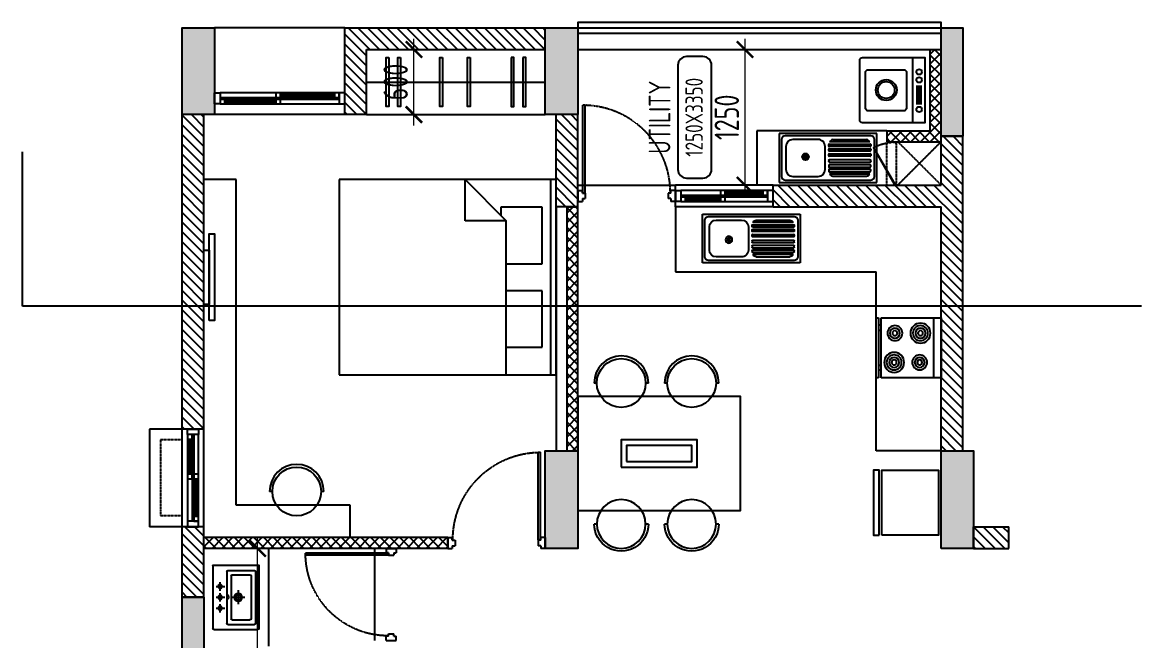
# Model space of a CAD drawing. Header units: millimetres. Extents: x -184691 to 158232, y -112569 to 33289.
# Drawn here: x 124164 to 134487, y -17061 to -11361 of the extents above; entities that cross this region are included whole.
import ezdxf
from ezdxf.enums import TextEntityAlignment as Align

# ---------------------------------------------------------------- set-up
doc = ezdxf.new("R2010")
doc.units = ezdxf.units.MM
doc.header["$LTSCALE"] = 10
doc.header["$PDMODE"] = 35
doc.header["$PDSIZE"] = 500
doc.linetypes.add('DASHED', pattern=[19.05, 12.7, -6.35])
doc.linetypes.add('HIDDEN', pattern=[9.525, 6.35, -3.175])
for name, color, linetype in [('07--DIM-1', 1, 'Continuous'), ('A--BLOCKWALL-1', 9, 'Continuous'), ('A--BLOCKWALL-2', 2, 'Continuous'), ('A--BLOCKWALL-3', 3, 'Continuous'), ('A--BLOCKWALL-HATCH', 8, 'Continuous'), ('A--CONCRETE-1', 9, 'Continuous'), ('A--CONCRETE-HID', 9, 'HIDDEN'), ('A--DOWN', 34, 'Continuous'), ('A--FIXTURE-0', 8, 'Continuous'), ('A--FURNITURE-0', 253, 'Continuous'), ('A--FURNITURE-1', 9, 'Continuous'), ('A--GLAZING-0', 181, 'Continuous'), ('A--HANDRAIL-1', 9, 'Continuous'), ('A--HATCH-1', 8, 'Continuous'), ('A--SANITARY-0', 253, 'Continuous'), ('A--SHAFT-HIDDEN', 9, 'HIDDEN'), ('A--SPACENUMBER', 2, 'Continuous'), ('A--SPACENUMBER-1', 8, 'Continuous'), ('A--SPACEREF', 3, 'Continuous'), ('A--Stucture', 9, 'Continuous'), ('A--TILING-1', 8, 'Continuous'), ('Typical floor Column Centre line$0$X-3rd Floor Column$0$A--COL250', 250, 'Continuous'), ('Typical floor Column Centre line$0$X-3rd Floor Column$0$A--CONCRETE-4', 4, 'Continuous')]:
    doc.layers.add(name, color=color, linetype=linetype)
doc.styles.add('ISO', font='isocp2.shx', dxfattribs={"width": 0.8})
doc.dimstyles.new('A-DIM-100', dxfattribs={"dimscale": 100, "dimtxt": 2.25, "dimasz": 1.5, "dimexe": 1, "dimexo": 0.5, "dimgap": 0, "dimtad": 0, "dimdec": 0, "dimzin": 12, "dimdsep": 46, "dimtxsty": 'ISO', "dimblk": 'ARCHTICK', "dimcen": 1, "dimdle": 1, "dimclrd": 8, "dimclre": 8, "dimclrt": 256, "dimadec": 0, "dimazin": 3, "dimtfac": 1, "dimtdec": 0, "dimtmove": 1, "dimatfit": 2, "dimfxl": 1, "dimtvp": 0.75, "dimtolj": 1, "dimtzin": 12, "dimlwd": 18, "dimlwe": 18, "dimarcsym": 0})
pattern_1 = [(135, (139537.39, -19110.71), (-44.90128, -44.90128), [])]
pattern_2 = [(135, (139537.39, -19110.71), (-44.90128, -44.90128), []), (225, (139537.39, -19110.71), (44.90128, -44.90128), [])]

# ---------------------------------------------------------------- blocks, each defined once
blk = doc.blocks.new('A$C542B73FF')
at = {"layer": 'A--FURNITURE-0'}
for points in [[(-400, 50), (400, 50), (400, 100), (-400, 100)], [(-250, 0), (250, 0), (250, 50), (-250, 50)]]:
    blk.add_lwpolyline(points, close=True, dxfattribs=at)
blk = doc.blocks.new('A$C7FA855F9')
at = {"layer": 'A--FURNITURE-0', "linetype": 'Continuous'}
for p, q in [((900, 2000), (-900, 2000)), ((-900, 2000), (-900, 0)), ((900, 0), (900, 2000)), ((900, 840), (520, 460)), ((520, 840), (900, 840)), ((520, 460), (520, 840)), ((-900, 460), (520, 460)), ((-645, 460), (-645, 130)), ((-125, 130), (-125, 460)), ((125, 460), (125, 130)), ((645, 510), (570, 510)), ((645, 130), (645, 510)), ((-645, 130), (-125, 130)), ((125, 130), (645, 130)), ((-900, 50), (900, 50)), ((-900, 0), (900, 0))]:
    blk.add_line(p, q, dxfattribs=at)
blk = doc.blocks.new('A$C337B3EF4')
for p, q in [((0, 225), (0, 250)), ((0, -250), (0, -225))]:
    blk.add_line(p, q)
blk.add_circle((0, 0), 225)
blk.add_arc((0, 0), 250, 270, 90)
blk = doc.blocks.new('A$C666E5324')
at = {"layer": 'A--FURNITURE-0'}
for points in [[(0, -525), (-1500, -525), (-1500, 525), (0, 525)], [(-400, -125), (-1100, -125), (-1100, 125), (-400, 125)], [(-450, -75), (-1050, -75), (-1050, 75), (-450, 75)]]:
    blk.add_lwpolyline(points, close=True, dxfattribs=at)
at = {"layer": 'A--FURNITURE-0', "xscale": -1, "rotation": 270.000000000004}
for p in [(-1050, 650), (-400, 650)]:
    blk.add_blockref('A$C337B3EF4', p, dxfattribs=at)
at = {"layer": 'A--FURNITURE-0', "rotation": 270.000000000004}
for p in [(-1050, -650), (-400, -650)]:
    blk.add_blockref('A$C337B3EF4', p, dxfattribs=at)
blk = doc.blocks.new('A$C030B2EE2')
at = {"layer": 'A--DOWN'}
for p, q in [((-100, 1150), (-100, 50)), ((-57, 1150), (-57, 50)), ((-43, 1150), (-43, 93)), ((0, 50), (0, 1150))]:
    blk.add_line(p, q, dxfattribs=at)
for points in [[(0, 1150), (-100, 1150), (-100, 1200), (0, 1200)], [(-57, 1150), (-100, 1150), (-100, 1107), (-57, 1107)], [(-57, 634), (-100, 634), (-100, 591), (-57, 591)], [(0, 634), (-43, 634), (-43, 591), (0, 591)], [(0, 50), (-100, 50), (-100, 0), (0, 0)], [(0, 93), (-43, 93), (-43, 50), (0, 50)]]:
    blk.add_lwpolyline(points, close=True, dxfattribs=at)
at = {"layer": 'A--GLAZING-0'}
for p, q in [((-86, 634), (-86, 1107)), ((-72, 634), (-72, 1107)), ((-28, 93), (-28, 591)), ((-14, 93), (-14, 591))]:
    blk.add_line(p, q, dxfattribs=at)
blk = doc.blocks.new('A$C35654C4B')
at = {"layer": 'A--BLOCKWALL-1'}
for p, q in [((-900, 200), (0, 200)), ((-900, 0), (0, 0))]:
    blk.add_line(p, q, dxfattribs=at)
at = {"layer": 'A--DOWN'}
for p, q in [((-50, 150), (-850, 150)), ((-50, 107), (-850, 107)), ((-850, 50), (-50, 50)), ((-50, 93), (-807, 93))]:
    blk.add_line(p, q, dxfattribs=at)
for points in [[(-850, 50), (-850, 150), (-900, 150), (-900, 50)], [(-416, 107), (-416, 150), (-459, 150), (-459, 107)], [(-50, 107), (-50, 150), (-93, 150), (-93, 107)], [(-50, 50), (-50, 150), (0, 150), (0, 50)], [(-807, 50), (-807, 93), (-850, 93), (-850, 50)], [(-416, 50), (-416, 93), (-459, 93), (-459, 50)]]:
    blk.add_lwpolyline(points, close=True, dxfattribs=at)
at = {"layer": 'A--GLAZING-0'}
for p, q in [((-416, 136), (-93, 136)), ((-416, 122), (-93, 122)), ((-807, 78), (-459, 78)), ((-807, 64), (-459, 64))]:
    blk.add_line(p, q, dxfattribs=at)
blk = doc.blocks.new('A$C1CBF2325')
at = {"layer": 'A--DOWN'}
for p, q in [((100, 0), (0, 0)), ((0, 0), (0, -42)), ((100, 0), (100, -42)), ((25, -42), (0, -42)), ((25, -42), (25, -67)), ((75, -67), (25, -67)), ((75, -42), (75, -67)), ((75, -42), (100, -42)), ((79, -46), (79, -67)), ((79, -46), (886, -46)), ((79, -67), (886, -67)), ((886, -67), (886, -46)), ((25, -858), (0, -858)), ((0, -900), (0, -858)), ((100, -900), (0, -900)), ((75, -833), (25, -833)), ((25, -858), (25, -833)), ((75, -858), (75, -833)), ((75, -858), (100, -858)), ((100, -900), (100, -858))]:
    blk.add_line(p, q, dxfattribs=at)
at = {"layer": 'A--DOWN', "color": 8, "linetype": 'DASHED', "ltscale": 0.005}
blk.add_arc((79, -46), 807, 269.7319, 358.5291, dxfattribs=at)
blk = doc.blocks.new('A$C302618AE')
at = {"layer": 'A--SANITARY-0'}
for p, q in [((-287, 0), (287, 0)), ((-297, -10), (-297, -416)), ((-60, -67), (-138, -67)), ((-100, -30), (-100, -110)), ((40, -67), (-38, -67)), ((1, -30), (1, -110)), ((141, -67), (63, -67)), ((101, -30), (101, -110)), ((297, -10), (297, -416)), ((-247, -138), (-247, -383)), ((-237, -128), (240, -128)), ((-206, -178), (-206, -343)), ((-196, -168), (199, -168)), ((0, -183), (0, -295)), ((209, -178), (209, -343)), ((250, -138), (250, -383)), ((65, -236), (-65, -236)), ((-237, -393), (240, -393)), ((-196, -353), (199, -353)), ((-287, -426), (287, -426))]:
    blk.add_line(p, q, dxfattribs=at)
for centre, radius in [((-100, -67), 17.8), ((1, -67), 17.8), ((101, -67), 17.8), ((1, -235), 36.3), ((1, -235), 25)]:
    blk.add_circle(centre, radius, dxfattribs=at)
for centre, start, end in [((-287, -10), 90, 180), ((287, -10), 0, 90), ((-237, -138), 90, 180), ((-196, -178), 90, 180), ((199, -178), 0, 90), ((240, -138), 0, 90), ((-237, -383), 180, 270), ((-196, -343), 180, 270), ((199, -343), 270, 0), ((240, -383), 270, 0), ((-287, -416), 180, 270), ((287, -416), 270, 0)]:
    blk.add_arc(centre, 10, start, end, dxfattribs=at)
blk.add_ellipse((0, -141), major_axis=(17.6, 0), ratio=0.318204, dxfattribs=at)
blk = doc.blocks.new('A$C47D60FF3')
at = {"layer": 'A--FIXTURE-0'}
blk.add_lwpolyline([(-0.075, 0.6), (-0.075, 0), (-0.6, 0), (-0.6, 0.6)], close=True, dxfattribs=at)
blk.add_lwpolyline([(-0.05, 0.6), (-0.05, 0), (0, 0), (0, 0.6), (-0.05, 0.6)], dxfattribs=at)
blk = doc.blocks.new('SPACE')
at = {"layer": 'A--SPACENUMBER-1'}
blk.add_lwpolyline([(-600, 0), (600, 0, 0.414213562), (700, 100), (700, 288.5, 0.414213562), (600, 388.5), (-600, 388.5, 0.414213562), (-700, 288.5), (-700, 100, 0.414213562), (-600, 0, -0.052514465)], format="xyb", dxfattribs=at)
at = {"layer": 'A--SPACENUMBER', "style": 'ISO', "width": 0.8, "flags": 4}
blk.add_attdef('01', text='', height=250, dxfattribs=at).set_placement((0.455, 202.41), align=Align.MIDDLE)
at = {"layer": 'A--SPACEREF', "style": 'ISO', "width": 0.8, "flags": 4}
blk.add_attdef('S', text='', height=300, dxfattribs=at).set_placement((1.35, 474.975), align=Align.CENTER)
blk = doc.blocks.new('A$C2D7D56F7')
at = {"layer": 'A--FIXTURE-0'}
for p, q in [((-0.044, -0.037), (0.131, -0.037)), ((-0.044, -0.056), (0.131, -0.056)), ((-0.044, -0.074), (0.131, -0.074)), ((-0.3, -0.113), (0.3, -0.113))]:
    blk.add_line(p, q, dxfattribs=at)
blk.add_lwpolyline([(0.3, -0.575, -0.414214), (0.275, -0.6), (-0.275, -0.6, -0.414214), (-0.3, -0.575), (-0.3, 0), (0.3, 0)], format="xyb", close=True, dxfattribs=at)
blk.add_lwpolyline([(-0.173, -0.168), (0.173, -0.168), (0.189, -0.184), (0.189, -0.531), (0.173, -0.546), (-0.173, -0.546), (-0.189, -0.531), (-0.189, -0.184)], close=True, dxfattribs=at)
for centre, radius in [((-0.169, -0.052), 0.025), ((-0.095, -0.052), 0.025), ((0.178, -0.052), 0.025), ((-0.001, -0.355), 0.0964), ((-0.001, -0.355), 0.0776)]:
    blk.add_circle(centre, radius, dxfattribs=at)
blk = doc.blocks.new('A$C321E12B3')
at = {"layer": 'A--SANITARY-0', "ltscale": 5}
for p, q in [((-0.9, 0.45), (0, 0.45)), ((-0.9, 0), (-0.9, 0.45)), ((-0.845, 0.429), (-0.055, 0.429)), ((0, 0.45), (0, 0)), ((-0.879, 0.055), (-0.879, 0.395)), ((-0.837, 0.118), (-0.837, 0.332)), ((-0.774, 0.395), (-0.54, 0.395)), ((-0.477, 0.332), (-0.477, 0.118)), ((-0.443, 0.335), (-0.443, 0.348)), ((-0.439, 0.352), (-0.059, 0.352)), ((-0.059, 0.331), (-0.439, 0.331)), ((-0.439, 0.31), (-0.059, 0.31)), ((-0.063, 0.373), (-0.435, 0.373)), ((-0.404, 0.394), (-0.094, 0.394)), ((-0.055, 0.348), (-0.055, 0.335)), ((-0.021, 0.395), (-0.021, 0.055)), ((-0.443, 0.293), (-0.443, 0.306)), ((-0.443, 0.246), (-0.443, 0.259)), ((-0.059, 0.289), (-0.439, 0.289)), ((-0.439, 0.263), (-0.059, 0.263)), ((-0.059, 0.242), (-0.439, 0.242)), ((-0.059, 0.208), (-0.439, 0.208)), ((-0.055, 0.306), (-0.055, 0.293)), ((-0.055, 0.259), (-0.055, 0.246)), ((-0.443, 0.204), (-0.443, 0.191)), ((-0.443, 0.157), (-0.443, 0.144)), ((-0.443, 0.115), (-0.443, 0.102)), ((-0.439, 0.187), (-0.059, 0.187)), ((-0.059, 0.161), (-0.439, 0.161)), ((-0.439, 0.14), (-0.059, 0.14)), ((-0.059, 0.119), (-0.439, 0.119)), ((-0.055, 0.191), (-0.055, 0.204)), ((-0.055, 0.144), (-0.055, 0.157)), ((-0.055, 0.102), (-0.055, 0.115)), ((0, 0), (-0.9, 0)), ((-0.055, 0.021), (-0.845, 0.021)), ((-0.54, 0.055), (-0.774, 0.055)), ((-0.439, 0.098), (-0.059, 0.098)), ((-0.063, 0.077), (-0.435, 0.077)), ((-0.404, 0.056), (-0.094, 0.056))]:
    blk.add_line(p, q, dxfattribs=at)
at = {"layer": 'A--SANITARY-0'}
blk.add_line((-0.9, 0.45), (0, 0.45), dxfattribs=at)
at = {"layer": 'A--SANITARY-0', "ltscale": 5, "extrusion": (0, 0, -1)}
for centre, major_axis, start_param, end_param in [((-0.845, 0.395), (-0.0238, 0.0238), 5.497787, 7.068583), ((-0.055, 0.395), (-0.0238, 0.0238), 0.785398, 2.356194), ((-0.774, 0.332), (0.0446, 0.0446), 3.926991, 5.497787), ((-0.54, 0.332), (0.0446, 0.0446), -0.785398, 0.785398), ((-0.439, 0.348), (0.00297, 0.00297), 3.926991, 5.497787), ((-0.439, 0.335), (-0.00297, 0.00297), 3.926991, 5.497787), ((-0.439, 0.306), (-0.00297, 0.00297), 5.497787, 7.068583), ((-0.393, 0.345), (-0.0357, 0.0357), 6.090163, 6.844508), ((-0.105, 0.345), (-0.0357, 0.0357), 1.009473, 1.763819), ((-0.059, 0.348), (0.00297, 0.00297), -0.785398, 0.785398), ((-0.059, 0.335), (-0.00297, 0.00297), 2.356194, 3.926991), ((-0.059, 0.306), (0.00297, 0.00297), -0.785398, 0.785398), ((-0.657, 0.214), (0.0223, 0.0223), 0.785398, 7.068583), ((-0.657, 0.214), (0.0112, 0.0112), 0.785398, 7.068583), ((-0.657, 0.214), (0.00743, 0.00743), 0.785398, 7.068583), ((-0.439, 0.293), (-0.00297, 0.00297), 3.926991, 5.497787), ((-0.439, 0.204), (0.00297, 0.00297), 3.926991, 5.497787), ((-0.059, 0.293), (-0.00297, 0.00297), 2.356194, 3.926991), ((-0.059, 0.204), (0.00297, 0.00297), -0.785398, 0.785398), ((-0.774, 0.118), (-0.0446, 0.0446), 3.926991, 5.497787), ((-0.54, 0.118), (-0.0446, 0.0446), 2.356194, 3.926991), ((-0.439, 0.191), (-0.00297, 0.00297), 3.926991, 5.497787), ((-0.439, 0.157), (0.00297, 0.00297), 3.926991, 5.497787), ((-0.439, 0.144), (0.00297, 0.00297), 2.356194, 3.926991), ((-0.439, 0.115), (0.00297, 0.00297), 3.926991, 5.497787), ((-0.059, 0.191), (-0.00297, 0.00297), 2.356194, 3.926991), ((-0.059, 0.157), (0.00297, 0.00297), -0.785398, 0.785398), ((-0.059, 0.144), (-0.00297, 0.00297), 2.356194, 3.926991), ((-0.059, 0.115), (0.00297, 0.00297), -0.785398, 0.785398), ((-0.845, 0.055), (0.0238, 0.0238), 2.356194, 3.926991), ((-0.439, 0.102), (0.00297, 0.00297), 2.356194, 3.926991), ((-0.393, 0.105), (-0.0357, 0.0357), 4.151066, 4.905412), ((-0.105, 0.105), (-0.0357, 0.0357), 2.94857, 3.702916), ((-0.059, 0.102), (-0.00297, 0.00297), 2.356194, 3.926991), ((-0.055, 0.055), (-0.0238, 0.0238), 2.356194, 3.926991)]:
    blk.add_ellipse(centre, major_axis=major_axis, ratio=1, start_param=start_param, end_param=end_param, dxfattribs=at)
at = {"layer": 'A--SANITARY-0', "ltscale": 5}
for centre, major_axis, start_param, end_param in [((-0.439, 0.259), (-0.00297, -0.00297), 3.926991, 5.497787), ((-0.439, 0.246), (0.00297, -0.00297), 3.926991, 5.497787), ((-0.059, 0.259), (-0.00297, -0.00297), 2.356194, 3.926991), ((-0.059, 0.246), (0.00297, -0.00297), -0.785398, 0.785398)]:
    blk.add_ellipse(centre, major_axis=major_axis, ratio=1, start_param=start_param, end_param=end_param, dxfattribs=at)
blk = doc.blocks.new('A$C4DFF75E1')
at = {"layer": 'A--DOWN'}
for p, q in [((9, 25), (0, 25)), ((0, 25), (0, 0)), ((0, 0), (12, 0)), ((9, 15, 0), (9, 25, 0)), ((12, 15, 0), (9, 15, 0)), ((12, 15, 0), (12, 0, 0)), ((12, 15, 0), (12, 0, 0)), ((12, 0), (12, 15)), ((438, 15, 0), (438, 0, 0)), ((438, 15, 0), (438, 0, 0)), ((438, 15, 0), (441, 15, 0)), ((438, 0), (438, 15)), ((450, 0), (438, 0)), ((441, 15, 0), (441, 25, 0)), ((441, 25), (450, 25)), ((450, 25), (450, 0))]:
    blk.add_line(p, q, dxfattribs=at)
blk.add_lwpolyline([(14, 18), (388, 234), (385, 240), (11, 24)], close=True, dxfattribs=at)
blk.add_circle((10, 24, 0), 0.781, dxfattribs=at)
at = {"layer": 'A--DOWN', "color": 8, "linetype": 'DASHED', "ltscale": 0.003}
blk.add_arc((-37, 15, 0), 478, 0, 27.2936, dxfattribs=at)
blk = doc.blocks.new('_ArchTick')
at = {"color": 0, "const_width": 0.15}
blk.add_lwpolyline([(-0.5, -0.5), (0.5, 0.5)], dxfattribs=at)
blk = doc.blocks.new('*D427')
at = {"layer": '07--DIM-1', "color": 8, "lineweight": 18}
for p, q in [((127776, -12311), (127776, -11511)), ((127387, -11611), (127876, -11611)), ((127387, -12211), (127876, -12211))]:
    blk.add_line(p, q, dxfattribs=at)
at = {"layer": 'Defpoints', "color": 0}
for p in [(127337, -11611), (127776, -11611), (127337, -12211)]:
    blk.add_point(p, dxfattribs=at)
at = {"layer": '07--DIM-1', "color": 8, "lineweight": 18, "xscale": 150, "yscale": 150, "zscale": 150}
for p, rotation in [((127776, -11611), 90), ((127776, -12211), 270)]:
    blk.add_blockref('_ArchTick', p, dxfattribs=dict(at, rotation=rotation))
at = {"layer": '07--DIM-1', "insert": (127607, -11911), "char_height": 225, "attachment_point": 5, "rotation": 90, "style": 'ISO'}
blk.add_mtext('\\A1;600', dxfattribs=at)
blk = doc.blocks.new('*D428')
at = {"layer": '07--DIM-1', "color": 8, "lineweight": 18}
for p, q in [((126334, -18911), (126334, -16111)), ((125887, -16211), (126434, -16211)), ((125887, -18811), (126434, -18811))]:
    blk.add_line(p, q, dxfattribs=at)
at = {"layer": 'Defpoints', "color": 0}
for p in [(125837, -16211), (126334, -16211), (125837, -18811)]:
    blk.add_point(p, dxfattribs=at)
at = {"layer": '07--DIM-1', "color": 8, "lineweight": 18, "xscale": 150, "yscale": 150, "zscale": 150}
for p, rotation in [((126334, -16211), 90), ((126334, -18811), 270)]:
    blk.add_blockref('_ArchTick', p, dxfattribs=dict(at, rotation=rotation))
at = {"layer": '07--DIM-1', "insert": (126165, -17511), "char_height": 225, "attachment_point": 5, "rotation": 90, "style": 'ISO'}
blk.add_mtext('\\A1;2600', dxfattribs=at)
blk = doc.blocks.new('*D433')
at = {"layer": '07--DIM-1', "color": 8, "lineweight": 18}
for p, q in [((130829, -12961), (130829, -11511)), ((130875, -11611), (130729, -11611)), ((130875, -12861), (130729, -12861))]:
    blk.add_line(p, q, dxfattribs=at)
at = {"layer": 'Defpoints', "color": 0}
for p in [(130829, -11611), (130925, -11611), (130925, -12861)]:
    blk.add_point(p, dxfattribs=at)
at = {"layer": '07--DIM-1', "color": 8, "lineweight": 18, "xscale": 150, "yscale": 150, "zscale": 150}
for p, rotation in [((130829, -11611), 90), ((130829, -12861), 270)]:
    blk.add_blockref('_ArchTick', p, dxfattribs=dict(at, rotation=rotation))
at = {"layer": '07--DIM-1', "insert": (130661, -12236), "char_height": 225, "attachment_point": 5, "rotation": 90, "style": 'ISO'}
blk.add_mtext('\\A1;1250', dxfattribs=at)
blk = doc.blocks.new('A$C06896976')
at = {"layer": 'A--FIXTURE-0'}
for p, q in [((0, 0.6), (-0.6, 0.6)), ((-0.6, 0.6), (-0.6, 0)), ((-0.525, 0.6), (-0.525, 0)), ((0, 0), (0, 0.6)), ((0.05, 0.6), (0.025, 0.6)), ((0.025, 0.6), (0.025, 0)), ((0.05, 0), (0.05, 0.6)), ((0, 0.525), (0.025, 0.525)), ((0.025, 0.475), (0, 0.475)), ((0.025, 0.125), (0, 0.125)), ((-0.6, 0), (0, 0)), ((0, 0.075), (0.025, 0.075)), ((0.025, 0), (0.05, 0))]:
    blk.add_line(p, q, dxfattribs=at)
for centre, major_axis, start_param, end_param in [((-0.394, 0.446), (0.0707, 0.0707), 0.785398, 7.068583), ((-0.394, 0.446), (0.053, 0.053), 0.785398, 7.068583), ((-0.394, 0.446), (0.0354, 0.0354), 0.785398, 7.068583), ((-0.394, 0.446), (0.0177, 0.0177), 0.785398, 7.068583), ((-0.139, 0.446), (-0.053, 0.053), -0.785398, 5.497787), ((-0.139, 0.446), (-0.0354, 0.0354), -0.785398, 5.497787), ((-0.139, 0.446), (0.0177, 0.0177), 0.785398, 7.068583), ((-0.386, 0.154), (0.053, -0.053), -0.785398, 5.497787), ((-0.131, 0.154), (-0.0707, -0.0707), 0.785398, 7.068583), ((-0.131, 0.154), (-0.053, -0.053), 0.785398, 7.068583), ((-0.386, 0.154), (0.0354, -0.0354), -0.785398, 5.497787), ((-0.386, 0.154), (-0.0177, -0.0177), 0.785398, 7.068583), ((-0.131, 0.154), (-0.0354, -0.0354), 0.785398, 7.068583), ((-0.131, 0.154), (-0.0177, -0.0177), 0.785398, 7.068583)]:
    blk.add_ellipse(centre, major_axis=major_axis, ratio=1, start_param=start_param, end_param=end_param, dxfattribs=at)

msp = doc.modelspace()

# ---------------------------------------------------------------- hatches: boundary and pattern name
at = {"layer": 'A--BLOCKWALL-HATCH'}
h = msp.add_hatch(dxfattribs=at)
h.set_pattern_fill('ANSI37', color=256, scale=20, angle=90, style=0)
h.set_pattern_definition([(135, (139537.39, -19110.71), (-44.90128, -44.90128), []), (225, (139537.39, -19110.71), (44.90128, -44.90128), [])])
h.paths.add_polyline_path([(132137.4, -12460.7), (132637.4, -12460.7), (132637.4, -11610.7), (132537.4, -11610.7), (132537.4, -12360.7), (132137.4, -12360.7)])
h = msp.add_hatch(dxfattribs=at)
h.set_pattern_fill('ANSI37', color=256, scale=20, angle=90, style=0)
h.set_pattern_definition(pattern_2)
h.paths.add_polyline_path([(129287.4, -15310.7), (129287.4, -13060.7), (129187.4, -13060.7), (129187.4, -15310.7)])
h = msp.add_hatch(dxfattribs=at)
h.set_pattern_fill('ANSI37', color=256, scale=20, angle=90, style=0)
h.set_pattern_definition(pattern_2)
h.paths.add_polyline_path([(125837.4, -16210.7), (125837.4, -16110.7), (128087.4, -16110.7), (128087.4, -16210.7)])
at = {"layer": 'A--HATCH-1'}
h = msp.add_hatch(dxfattribs=at)
h.set_pattern_fill('ANSI31', color=256, scale=20, angle=90, style=0)
h.set_pattern_definition(pattern_1)
h.paths.add_polyline_path([(127337.4, -12210.7), (127337.4, -11610.7), (128987.4, -11610.7), (128987.4, -11410.7), (127137.4, -11410.7), (127137.4, -12210.7)])
h = msp.add_hatch(dxfattribs=at)
h.set_pattern_fill('ANSI31', color=256, scale=20, angle=90, style=0)
h.set_pattern_definition(pattern_1)
h.paths.add_polyline_path([(125837.4, -15110.7), (125837.4, -12210.7), (125637.4, -12210.7), (125637.4, -15110.7)])
h = msp.add_hatch(dxfattribs=at)
h.set_pattern_fill('ANSI31', color=256, scale=20, angle=90, style=0)
h.set_pattern_definition(pattern_1)
h.paths.add_polyline_path([(129287.4, -13060.7), (129287.4, -12210.7), (129087.4, -12210.7), (129087.4, -13060.7)])
h = msp.add_hatch(dxfattribs=at)
h.set_pattern_fill('ANSI31', color=256, scale=20, angle=90, style=0)
h.set_pattern_definition(pattern_1)
h.paths.add_polyline_path([(131087.4, -13060.7), (131087.4, -12860.7), (132637.4, -12860.7), (132637.4, -12410.7), (132837.4, -12410.7), (132837.4, -15310.7), (132637.4, -15310.7), (132637.4, -13060.7)])
h = msp.add_hatch(dxfattribs=at)
h.set_pattern_fill('ANSI31', color=256, scale=20, angle=90, style=0)
h.set_pattern_definition(pattern_1)
h.paths.add_polyline_path([(125837.4, -16660.7), (125837.4, -16010.7), (125637.4, -16010.7), (125637.4, -16660.7)])
h = msp.add_hatch(dxfattribs=at)
h.set_pattern_fill('ANSI31', color=256, scale=20, angle=90, style=0)
h.set_pattern_definition(pattern_1)
h.paths.add_polyline_path([(132937.4, -16210.7), (132937.4, -16010.7), (133262.4, -16010.7), (133262.4, -16210.7)])
at = {"layer": 'Typical floor Column Centre line$0$X-3rd Floor Column$0$A--COL250'}
h = msp.add_hatch(color=256, dxfattribs=at)
h.dxf.hatch_style = 1
h.paths.add_polyline_path([(125637.4, -12210.7), (125637.4, -11410.7), (125937.4, -11410.7), (125937.4, -12210.7)])
h = msp.add_hatch(color=256, dxfattribs=at)
h.dxf.hatch_style = 1
h.paths.add_polyline_path([(128987.4, -12210.7), (128987.4, -11410.7), (129287.4, -11410.7), (129287.4, -12210.7)])
h = msp.add_hatch(color=256, dxfattribs=at)
h.dxf.hatch_style = 1
h.paths.add_polyline_path([(132637.4, -12410.7), (132637.4, -11410.7), (132837.4, -11410.7), (132837.4, -12410.7)])
h = msp.add_hatch(color=256, dxfattribs=at)
h.dxf.hatch_style = 1
h.paths.add_polyline_path([(128987.4, -16210.7), (128987.4, -15310.7), (129287.4, -15310.7), (129287.4, -16210.7)])
h = msp.add_hatch(color=256, dxfattribs=at)
h.dxf.hatch_style = 1
h.paths.add_polyline_path([(132637.4, -16210.7), (132637.4, -15310.7), (132937.4, -15310.7), (132937.4, -16210.7)])
h = msp.add_hatch(color=256, dxfattribs=at)
h.dxf.hatch_style = 1
h.paths.add_polyline_path([(125637.4, -17910.7), (125637.4, -16660.7), (125837.4, -16660.7), (125837.4, -17910.7)])

# ---------------------------------------------------------------- linework, layer by layer
for p, q in [((124164.4, -13978.6), (124164.4, -12553.5)), ((129087.4, -13060.7), (129087.4, -15310.7)), ((134486.8, -13978.6), (124164.4, -13978.6))]:
    msp.add_line(p, q)
at = {"layer": 'A--BLOCKWALL-1'}
for p, q in [((129287.4, -11610.7), (132637.4, -11610.7)), ((127137.4, -12210.7), (125937.4, -12210.7)), ((130187.4, -13060.7), (130187.4, -12860.7))]:
    msp.add_line(p, q, dxfattribs=at)
at = {"layer": 'A--BLOCKWALL-2'}
for p, q in [((132537.4, -12360.7), (132537.4, -11610.7)), ((132537.4, -11610.7), (132637.4, -11610.7)), ((132637.4, -12460.7), (132637.4, -11610.7)), ((132137.4, -12360.7), (132537.4, -12360.7)), ((132137.4, -12360.7), (132137.4, -12460.7)), ((132137.4, -12460.7), (132637.4, -12460.7)), ((129187.4, -13060.7), (129287.4, -13060.7)), ((129187.4, -15310.7), (129187.4, -13060.7)), ((129287.4, -15310.7), (129287.4, -13060.7)), ((125637.4, -15110.7), (125337.4, -15110.7)), ((125337.4, -15110.7), (125337.4, -16010.7)), ((129187.4, -15310.7), (129287.4, -15310.7)), ((125637.4, -16010.7), (125337.4, -16010.7)), ((128087.4, -16110.7), (125837.4, -16110.7)), ((125837.4, -16210.7), (125837.4, -16110.7)), ((128087.4, -16210.7), (128087.4, -16110.7)), ((128087.4, -16210.7), (125837.4, -16210.7))]:
    msp.add_line(p, q, dxfattribs=at)
at = {"layer": 'A--BLOCKWALL-3'}
for p, q in [((127137.4, -11410.7), (128987.4, -11410.7)), ((127137.4, -12210.7), (127137.4, -11410.7)), ((128987.4, -11610.7), (128987.4, -11410.7)), ((127337.4, -11610.7), (128987.4, -11610.7)), ((127337.4, -12210.7), (127337.4, -11610.7)), ((125837.4, -12210.7), (125637.4, -12210.7)), ((125637.4, -15110.7), (125637.4, -12210.7)), ((125837.4, -15110.7), (125837.4, -12210.7)), ((127337.4, -12210.7), (127137.4, -12210.7)), ((129287.4, -12210.7), (129087.4, -12210.7)), ((129087.4, -13060.7), (129087.4, -12210.7)), ((129287.4, -13060.7), (129287.4, -12210.7)), ((132637.4, -12410.7), (132837.4, -12410.7)), ((132637.4, -12860.7), (132637.4, -12410.7)), ((132837.4, -15310.7), (132837.4, -12410.7)), ((131087.4, -12860.7), (132637.4, -12860.7)), ((131087.4, -13060.7), (131087.4, -12860.7)), ((129287.4, -13060.7), (129087.4, -13060.7)), ((131087.4, -13060.7), (132637.4, -13060.7)), ((132637.4, -15310.7), (132637.4, -13060.7)), ((125837.4, -15110.7), (125637.4, -15110.7)), ((132637.4, -15310.7), (132837.4, -15310.7)), ((125837.4, -16010.7), (125637.4, -16010.7)), ((125637.4, -16660.7), (125637.4, -16010.7)), ((125837.4, -16660.7), (125837.4, -16010.7)), ((132937.4, -16010.7), (133262.4, -16010.7)), ((132937.4, -16210.7), (132937.4, -16010.7)), ((133262.4, -16210.7), (133262.4, -16010.7)), ((132937.4, -16210.7), (133262.4, -16210.7)), ((125837.4, -16660.7), (125637.4, -16660.7))]:
    msp.add_line(p, q, dxfattribs=at)
at = {"layer": 'A--CONCRETE-1'}
msp.add_line((127137.4, -11410.7), (125937.4, -11410.7), dxfattribs=at)
at = {"layer": 'A--CONCRETE-HID', "ltscale": 0.01}
for p, q in [((125637.4, -15210.7), (125437.4, -15210.7)), ((125437.4, -15210.7), (125437.4, -15910.7)), ((125637.4, -15910.7), (125437.4, -15910.7))]:
    msp.add_line(p, q, dxfattribs=at)
at = {"layer": 'A--FIXTURE-0'}
for p, q in [((130937.4, -12360.7), (130937.4, -12860.7)), ((132137.4, -12360.7), (130937.4, -12360.7)), ((130187.4, -13060.7), (130187.4, -13660.7)), ((130187.4, -13660.7), (132037.4, -13660.7)), ((132037.4, -15310.7), (132037.4, -13660.7)), ((132637.4, -15310.7), (132037.4, -15310.7))]:
    msp.add_line(p, q, dxfattribs=at)
at = {"layer": 'A--FURNITURE-0'}
for p, q in [((126137.4, -12810.7), (125837.4, -12810.7)), ((126137.4, -15810.7), (126137.4, -12810.7)), ((127187.4, -15810.7), (126137.4, -15810.7)), ((127187.4, -16110.7), (127187.4, -15810.7))]:
    msp.add_line(p, q, dxfattribs=at)
at = {"layer": 'A--FURNITURE-1'}
for p, q in [((127337.4, -11910.7), (128987.4, -11910.7)), ((127337.4, -12210.7), (128987.4, -12210.7))]:
    msp.add_line(p, q, dxfattribs=at)
at = {"layer": 'A--FURNITURE-1', "elevation": 0}
for points in [[(127543.5, -11685.7), (127543.5, -12135.7), (127518.5, -12135.7), (127518.5, -11685.7), (127543.5, -11685.7)], [(127652.3, -11685.7), (127652.3, -12135.7), (127627.3, -12135.7), (127627.3, -11685.7), (127652.3, -11685.7)], [(128038, -11685.7), (128038, -12135.7), (128013, -12135.7), (128013, -11685.7), (128038, -11685.7)], [(128294.5, -11685.7), (128294.5, -12135.7), (128269.5, -12135.7), (128269.5, -11685.7), (128294.5, -11685.7)], [(128672.5, -11685.7), (128672.5, -12135.7), (128697.5, -12135.7), (128697.5, -11685.7), (128672.5, -11685.7)], [(128781.3, -11685.7), (128781.3, -12135.7), (128806.3, -12135.7), (128806.3, -11685.7), (128781.3, -11685.7)]]:
    msp.add_lwpolyline(points, dxfattribs=at)
at = {"layer": 'A--HANDRAIL-1', "color": 1}
for p, q in [((129287.4, -11410.7), (132637.4, -11410.7)), ((129287.4, -11460.7), (132637.4, -11460.7))]:
    msp.add_line(p, q, dxfattribs=at)
at = {"layer": 'A--SHAFT-HIDDEN', "ltscale": 0.01}
for p, q in [((132137.4, -12860.7), (132137.4, -12460.7)), ((132226.3, -12860.7), (132226.3, -12460.7)), ((132237.4, -12860.7), (132637.4, -12460.7)), ((132237.4, -12460.7), (132637.4, -12860.7))]:
    msp.add_line(p, q, dxfattribs=at)
at = {"layer": 'A--Stucture', "linetype": 'Continuous', "ltscale": 0.5, "elevation": 0}
msp.add_lwpolyline([(132637.4, -11410.7), (132637.4, -11360.7), (129287.4, -11360.7), (129287.4, -11410.7)], dxfattribs=at)
at = {"layer": 'A--TILING-1'}
for p, q in [((129287.4, -12860.7), (130187.4, -12860.7)), ((126437.4, -17110.7), (126437.4, -16210.7)), ((127412.4, -16210.7), (127412.4, -17060.7))]:
    msp.add_line(p, q, dxfattribs=at)
at = {"layer": 'Typical floor Column Centre line$0$X-3rd Floor Column$0$A--CONCRETE-4', "elevation": 0}
for points in [[(125637.4, -12210.7), (125637.4, -11410.7), (125937.4, -11410.7), (125937.4, -12210.7)], [(128987.4, -12210.7), (128987.4, -11410.7), (129287.4, -11410.7), (129287.4, -12210.7)], [(132637.4, -12410.7), (132637.4, -11410.7), (132837.4, -11410.7), (132837.4, -12410.7)], [(128987.4, -16210.7), (128987.4, -15310.7), (129287.4, -15310.7), (129287.4, -16210.7)], [(132637.4, -16210.7), (132637.4, -15310.7), (132937.4, -15310.7), (132937.4, -16210.7)], [(125637.4, -17910.7), (125637.4, -16660.7), (125837.4, -16660.7), (125837.4, -17910.7)]]:
    msp.add_lwpolyline(points, close=True, dxfattribs=at)

# ---------------------------------------------------------------- block references
at = {"xscale": 0.8888888888759539, "yscale": 0.8888888888759539, "zscale": 0.8888888888658205, "rotation": 90}
msp.add_blockref('A$C4DFF75E1', (132226.3, -12860.7), dxfattribs=at)
at = {"layer": 'A--DOWN'}
for name, p, rotation in [('A$C030B2EE2', (127137.4, -12010.7), 90), ('A$C35654C4B', (130187.4, -12860.7), 180), ('A$C35654C4B', (125837.4, -15110.7), 90)]:
    msp.add_blockref(name, p, dxfattribs=dict(at, rotation=rotation))
at = {"layer": 'A--DOWN', "extrusion": (0, 0, -1), "xscale": -1, "zscale": -1, "rotation": 270}
msp.add_blockref('A$C1CBF2325', (-129287.4, -13010.7), dxfattribs=at)
at = {"layer": 'A--DOWN', "extrusion": (0, 0, -1), "zscale": -1, "rotation": 90}
msp.add_blockref('A$C1CBF2325', (-128987.4, -16210.7), dxfattribs=at)
at = {"layer": 'A--DOWN', "xscale": -0.9444444444379769, "yscale": 0.9444444444379769, "zscale": 0.9444444444443834}
msp.add_blockref('A$C1CBF2325', (127612.4, -16210.7), dxfattribs=at)
at = {"layer": 'A--FIXTURE-0', "xscale": 1000, "yscale": 1000}
for name, p, zscale, rotation in [('A$C2D7D56F7', (132486.6, -11985.7), 1000, 270), ('A$C47D60FF3', (132014.9, -15488.6), 999.9999999999999, 180)]:
    msp.add_blockref(name, p, dxfattribs=dict(at, zscale=zscale, rotation=rotation))
at = {"layer": 'A--FIXTURE-0', "extrusion": (0, 0, -1), "xscale": 923.0769112439011, "yscale": 923.0769112439011, "zscale": -923.0769112439119}
msp.add_blockref('A$C06896976', (-132083.5, -14637.6), dxfattribs=at)
at = {"layer": 'A--FURNITURE-0', "rotation": 90}
for name, p in [('A$C7FA855F9', (129087.4, -13710.7)), ('A$C337B3EF4', (126694.7, -15685.7))]:
    msp.add_blockref(name, p, dxfattribs=at)
at = {"layer": 'A--FURNITURE-0', "xscale": -1, "rotation": 270}
msp.add_blockref('A$C542B73FF', (125837.4, -13710.7), dxfattribs=at)
at = {"layer": 'A--FURNITURE-0', "xscale": -1}
msp.add_blockref('A$C666E5324', (129287.4, -15335.7), dxfattribs=at)
at = {"layer": 'A--SANITARY-0', "yscale": 1000, "zscale": 1000}
for p, xscale, rotation in [((132043.8, -12385.7), -1000, 180.0000000000033), ((131337.4, -13578.4), 1000, 359.9999999999966)]:
    msp.add_blockref('A$C321E12B3', p, dxfattribs=dict(at, xscale=xscale, rotation=rotation))
at = {"layer": 'A--SANITARY-0', "ltscale": 19, "xscale": -1, "rotation": 90}
msp.add_blockref('A$C302618AE', (125920.6, -16660.7), dxfattribs=at)
at = {"layer": 'A--SPACEREF'}
ref = msp.add_blockref('SPACE', (130521.3, -12235.9), dxfattribs=dict(at, xscale=0.7999999999883585, yscale=0.7999999999883585, zscale=0.8, rotation=90))
ref.add_attrib('01', '1250X3350', dxfattribs={"layer": 'A--SPACENUMBER', "height": 160, "rotation": 90, "style": 'ISO', "width": 0.8, "flags": 4}).set_placement((130359.3, -12235.4), align=Align.MIDDLE)
ref.add_attrib('S', 'UTILITY', dxfattribs={"height": 200, "rotation": 90, "style": 'ISO', "width": 0.8, "flags": 4}).set_placement((130141.3, -12234.6), align=Align.CENTER)

# ---------------------------------------------------------------- dimensions: what is measured, and where the dimension line sits
at = {"layer": '07--DIM-1'}
for base, p1, p2, picture, middle in [((127776, -11610.7), (127337.4, -12210.7), (127337.4, -11610.7), '*D427', (127607.3, -11910.7)), ((130829.4, -11610.7), (130925.1, -12860.7), (130925.1, -11610.7), '*D433', (130660.6, -12235.7)), ((126333.5, -16210.7), (125837.4, -18810.7), (125837.4, -16210.7), '*D428', (126164.7, -17510.7))]:
    dim = msp.add_linear_dim(base=base, p1=p1, p2=p2, angle=90, dimstyle='A-DIM-100', dxfattribs=at)
    dim.commit()
    dim.dimension.update_dxf_attribs({"geometry": picture, "text_midpoint": middle})

doc.saveas('drawing.dxf')
